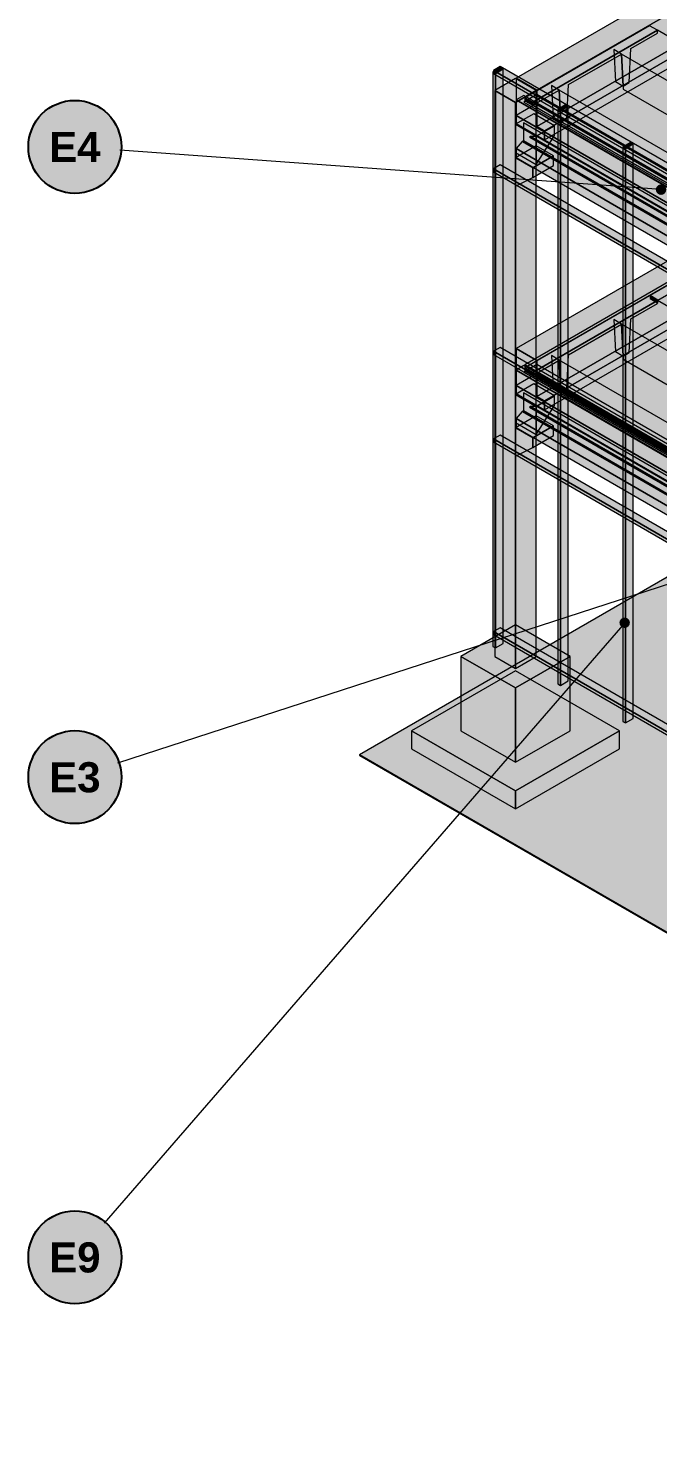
# Model space of a CAD drawing. Header units: millimetres. Extents: x 10 to 200, y 4 to 286.
# Drawn here: x 12.9 to 54.9, y 134.5 to 228.9 of the extents above; entities that cross this region are included whole.
import ezdxf
from ezdxf.enums import TextEntityAlignment as Align

# ---------------------------------------------------------------- set-up
doc = ezdxf.new("R2010")
doc.units = ezdxf.units.MM
for name, color, linetype in [('ISO', 7, 'Continuous'), ('ISO-RELLENO', 9, 'Continuous'), ('REFERENCIAS', 7, 'Continuous'), ('REFERENCIAS-RELLENO', 9, 'Continuous')]:
    doc.layers.add(name, color=color, linetype=linetype)
doc.styles.add('ARIAL-NEGRITA', font='arialbd.ttf')

msp = doc.modelspace()

# ---------------------------------------------------------------- hatches: boundary and pattern name
at = {"layer": 'ISO-RELLENO', "true_color": 0xa6b89e}
h = msp.add_hatch(color=253, dxfattribs=at)
h.dxf.hatch_style = 1
h.paths.add_polyline_path([(97.305, 253.93), (95.919, 254.73), (45.413, 225.57), (46.799, 224.77)])
at = {"layer": 'ISO-RELLENO', "true_color": 0x727f6d}
h = msp.add_hatch(color=8, dxfattribs=at)
h.dxf.hatch_style = 1
h.paths.add_polyline_path([(97.305, 251.53), (97.305, 253.93), (46.799, 224.77), (46.799, 222.37)])
at = {"layer": 'ISO-RELLENO', "true_color": 0xa6b89e}
h = msp.add_hatch(color=253, dxfattribs=at)
h.dxf.hatch_style = 1
h.paths.add_polyline_path([(97.825, 251.23), (97.305, 251.53), (46.799, 222.37), (47.318, 222.07)])
at = {"layer": 'ISO-RELLENO', "true_color": 0x727f6d}
h = msp.add_hatch(color=8, dxfattribs=at)
h.dxf.hatch_style = 1
h.paths.add_polyline_path([(97.825, 250.63), (97.825, 251.23), (47.318, 222.07), (47.318, 221.47)])
at = {"layer": 'ISO-RELLENO', "true_color": 0xa6b89e}
h = msp.add_hatch(color=253, dxfattribs=at)
h.dxf.hatch_style = 1
h.paths.add_polyline_path([(97.305, 235.93), (95.919, 236.73), (45.413, 207.57), (46.799, 206.77)])
at = {"layer": 'ISO-RELLENO', "true_color": 0x727f6d}
h = msp.add_hatch(color=8, dxfattribs=at)
h.dxf.hatch_style = 1
h.paths.add_polyline_path([(97.305, 233.53), (97.305, 235.93), (46.799, 206.77), (46.799, 204.37)])
at = {"layer": 'ISO-RELLENO', "true_color": 0xa6b89e}
h = msp.add_hatch(color=253, dxfattribs=at)
h.dxf.hatch_style = 1
h.paths.add_polyline_path([(97.825, 233.23), (97.305, 233.53), (46.799, 204.37), (47.318, 204.07)])
at = {"layer": 'ISO-RELLENO', "true_color": 0x727f6d}
h = msp.add_hatch(color=8, dxfattribs=at)
h.dxf.hatch_style = 1
h.paths.add_polyline_path([(97.825, 232.63), (97.825, 233.23), (47.318, 204.07), (47.318, 203.47)])
at = {"layer": 'ISO-RELLENO', "true_color": 0xccc5b6}
h = msp.add_hatch(color=9, dxfattribs=at)
h.dxf.hatch_style = 1
h.paths.add_polyline_path([(54.316, 229.07), (46.002, 224.27), (46.521, 223.97), (54.835, 228.77)])
at = {"layer": 'ISO-RELLENO', "true_color": 0x8c887d}
h = msp.add_hatch(color=252, dxfattribs=at)
h.dxf.hatch_style = 1
h.paths.add_polyline_path([(46.521, 223.77), (48.288, 224.79), (48.401, 222.655), (48.799, 222.885), (48.912, 225.15), (52.445, 227.19), (52.558, 225.055), (52.956, 225.285), (53.069, 227.55), (54.835, 228.57), (54.835, 228.77), (46.521, 223.97)])
at = {"layer": 'ISO-RELLENO', "true_color": 0xccc5b6}
h = msp.add_hatch(color=9, dxfattribs=at)
h.dxf.hatch_style = 1
h.paths.add_polyline_path([(54.835, 228.77), (46.521, 223.97), (78.668, 205.41), (86.982, 210.21)])
at = {"layer": 'ISO-RELLENO', "true_color": 0xbbb5a7}
h = msp.add_hatch(color=253, dxfattribs=at)
h.dxf.hatch_style = 1
h.paths.add_polyline_path([(51.925, 227.49), (52.038, 225.355), (52.558, 225.055), (52.445, 227.19)])
h = msp.add_hatch(color=253, dxfattribs=at)
h.dxf.hatch_style = 1
h.paths.add_polyline_path([(52.445, 227.19), (52.549, 224.85), (84.696, 206.29), (84.592, 208.63)])
at = {"layer": 'ISO-RELLENO', "true_color": 0x7e8993}
h = msp.add_hatch(color=252, dxfattribs=at)
h.dxf.hatch_style = 1
h.paths.add_polyline_path([(43.864, 225.996), (44.038, 225.896), (44.557, 226.196), (44.384, 226.296)])
at = {"layer": 'ISO-RELLENO', "true_color": 0x768089}
h = msp.add_hatch(color=8, dxfattribs=at)
h.dxf.hatch_style = 1
h.paths.add_polyline_path([(43.864, 187.716), (44.038, 187.616), (44.038, 225.896), (43.864, 225.996)])
at = {"layer": 'ISO-RELLENO', "true_color": 0x7e8993}
h = msp.add_hatch(color=252, dxfattribs=at)
h.dxf.hatch_style = 1
h.paths.add_polyline_path([(43.899, 226.096), (78.713, 205.996), (79.164, 206.256), (44.349, 226.356)])
at = {"layer": 'ISO-RELLENO', "true_color": 0x768089}
h = msp.add_hatch(color=8, dxfattribs=at)
h.dxf.hatch_style = 1
h.paths.add_polyline_path([(43.899, 225.896), (78.713, 205.796), (78.713, 205.996), (43.899, 226.096)])
at = {"layer": 'ISO-RELLENO', "true_color": 0x575e65}
h = msp.add_hatch(color=251, dxfattribs=at)
h.dxf.hatch_style = 1
h.paths.add_polyline_path([(44.038, 187.616), (44.557, 187.916), (44.557, 226.196), (44.038, 225.896)])
at = {"layer": 'ISO-RELLENO', "true_color": 0xb0b5bb}
h = msp.add_hatch(color=253, dxfattribs=at)
h.dxf.hatch_style = 1
h.paths.add_polyline_path([(43.993, 224.75), (45.378, 223.95), (46.764, 224.75), (45.378, 225.55)])
at = {"layer": 'ISO-RELLENO', "true_color": 0x9bac93}
h = msp.add_hatch(color=253, dxfattribs=at)
h.dxf.hatch_style = 1
h.paths.add_polyline_path([(45.413, 222.57), (47.318, 221.47), (47.318, 222.07), (46.799, 222.37), (46.799, 224.77), (45.413, 225.57)])
at = {"layer": 'ISO-RELLENO', "true_color": 0xbbb5a7}
h = msp.add_hatch(color=253, dxfattribs=at)
h.dxf.hatch_style = 1
h.paths.add_polyline_path([(47.768, 225.09), (47.881, 222.955), (48.401, 222.655), (48.288, 224.79)])
at = {"layer": 'ISO-RELLENO', "true_color": 0xa4a9ae}
h = msp.add_hatch(color=253, dxfattribs=at)
h.dxf.hatch_style = 1
h.paths.add_polyline_path([(43.993, 187.05), (45.378, 186.25), (45.378, 223.95), (43.993, 224.75)])
at = {"layer": 'ISO-RELLENO', "true_color": 0x797d80}
h = msp.add_hatch(color=8, dxfattribs=at)
h.dxf.hatch_style = 1
h.paths.add_polyline_path([(45.378, 186.25), (46.764, 187.05), (46.764, 224.75), (45.378, 223.95)])
at = {"layer": 'ISO-RELLENO', "true_color": 0xbda6a6}
h = msp.add_hatch(color=253, dxfattribs=at)
h.dxf.hatch_style = 1
h.paths.add_polyline_path([(45.932, 224.43), (45.413, 224.13), (78.599, 204.97), (79.119, 205.27)])
at = {"layer": 'ISO-RELLENO', "true_color": 0xb19b9b}
h = msp.add_hatch(color=253, dxfattribs=at)
h.dxf.hatch_style = 1
h.paths.add_polyline_path([(45.413, 224.13), (45.413, 223.09), (78.599, 203.93), (78.599, 204.97)])
at = {"layer": 'ISO-RELLENO', "true_color": 0x98a9ba}
h = msp.add_hatch(color=253, dxfattribs=at)
h.dxf.hatch_style = 1
h.paths.add_polyline_path([(46.799, 223.89), (45.413, 223.09), (78.599, 203.93), (79.985, 204.73)])
at = {"layer": 'ISO-RELLENO', "true_color": 0xbda6a6}
h = msp.add_hatch(color=253, dxfattribs=at)
h.dxf.hatch_style = 1
h.paths.add_polyline_path([(46.799, 224.49), (45.932, 223.99), (79.119, 204.83), (79.985, 205.33)])
at = {"layer": 'ISO-RELLENO', "true_color": 0xbeb8aa}
h = msp.add_hatch(color=253, dxfattribs=at)
h.dxf.hatch_style = 1
h.paths.add_polyline_path([(46.002, 224.27), (46.002, 224.07), (46.521, 223.77), (46.521, 223.97)])
h = msp.add_hatch(color=253, dxfattribs=at)
h.dxf.hatch_style = 1
h.paths.add_polyline_path([(46.521, 223.97), (46.521, 223.77), (78.668, 205.21), (78.668, 205.41)])
at = {"layer": 'ISO-RELLENO', "true_color": 0xbbb5a7}
h = msp.add_hatch(color=253, dxfattribs=at)
h.dxf.hatch_style = 1
h.paths.add_polyline_path([(48.288, 224.79), (48.392, 222.45), (80.539, 203.89), (80.435, 206.23)])
at = {"layer": 'ISO-RELLENO', "true_color": 0xb0b5bb}
h = msp.add_hatch(color=253, dxfattribs=at)
h.dxf.hatch_style = 1
h.paths.add_polyline_path([(46.591, 223.21), (45.378, 222.51), (46.764, 221.71), (47.976, 222.41)])
at = {"layer": 'ISO-RELLENO', "true_color": 0x8e9eae}
h = msp.add_hatch(color=253, dxfattribs=at)
h.dxf.hatch_style = 1
h.paths.add_polyline_path([(45.413, 223.09), (45.413, 222.57), (78.599, 203.41), (78.599, 203.93)])
at = {"layer": 'ISO-RELLENO', "true_color": 0x7e8993}
h = msp.add_hatch(color=252, dxfattribs=at)
h.dxf.hatch_style = 1
h.paths.add_polyline_path([(48.195, 223.496), (48.368, 223.396), (48.887, 223.696), (48.714, 223.796)])
at = {"layer": 'ISO-RELLENO', "true_color": 0x768089}
h = msp.add_hatch(color=8, dxfattribs=at)
h.dxf.hatch_style = 1
h.paths.add_polyline_path([(48.195, 185.216), (48.368, 185.116), (48.368, 223.396), (48.195, 223.496)])
at = {"layer": 'ISO-RELLENO', "true_color": 0x575e65}
h = msp.add_hatch(color=251, dxfattribs=at)
h.dxf.hatch_style = 1
h.paths.add_polyline_path([(48.368, 185.116), (48.887, 185.416), (48.887, 223.696), (48.368, 223.396)])
at = {"layer": 'ISO-RELLENO', "true_color": 0xa4a9ae}
h = msp.add_hatch(color=253, dxfattribs=at)
h.dxf.hatch_style = 1
h.paths.add_polyline_path([(45.378, 222.51), (45.378, 220.63), (46.764, 219.83), (46.764, 221.71)])
at = {"layer": 'ISO-RELLENO', "true_color": 0x8e9eae}
h = msp.add_hatch(color=253, dxfattribs=at)
h.dxf.hatch_style = 1
h.paths.add_polyline_path([(45.898, 222.61), (45.898, 221.41), (79.084, 202.25), (79.084, 203.45)])
at = {"layer": 'ISO-RELLENO', "true_color": 0x797d80}
h = msp.add_hatch(color=8, dxfattribs=at)
h.dxf.hatch_style = 1
h.paths.add_polyline_path([(46.764, 219.83), (47.976, 221.77), (47.976, 222.41), (46.764, 221.71)])
at = {"layer": 'ISO-RELLENO', "true_color": 0xb0b5bb}
h = msp.add_hatch(color=253, dxfattribs=at)
h.dxf.hatch_style = 1
h.paths.add_polyline_path([(47.907, 220.41), (46.764, 221.07), (45.378, 220.27), (46.521, 219.61)])
at = {"layer": 'ISO-RELLENO', "true_color": 0xa3b6c8}
h = msp.add_hatch(color=253, dxfattribs=at)
h.dxf.hatch_style = 1
h.paths.add_polyline_path([(45.829, 221.37), (45.413, 220.89), (78.599, 201.73), (79.015, 202.21)])
at = {"layer": 'ISO-RELLENO', "true_color": 0x98a9ba}
h = msp.add_hatch(color=253, dxfattribs=at)
h.dxf.hatch_style = 1
h.paths.add_polyline_path([(45.898, 221.41), (45.829, 221.37), (79.015, 202.21), (79.084, 202.25)])
h = msp.add_hatch(color=253, dxfattribs=at)
h.dxf.hatch_style = 1
h.paths.add_polyline_path([(46.383, 221.69), (46.314, 221.65), (79.5, 202.49), (79.569, 202.53)])
at = {"layer": 'ISO-RELLENO', "true_color": 0x82919f}
h = msp.add_hatch(color=252, dxfattribs=at)
h.dxf.hatch_style = 1
h.paths.add_polyline_path([(46.799, 221.69), (46.383, 221.69), (79.569, 202.53), (79.985, 202.53)])
at = {"layer": 'ISO-RELLENO', "true_color": 0x7e8993}
h = msp.add_hatch(color=252, dxfattribs=at)
h.dxf.hatch_style = 1
h.paths.add_polyline_path([(52.525, 220.996), (52.698, 220.896), (53.217, 221.196), (53.044, 221.296)])
at = {"layer": 'ISO-RELLENO', "true_color": 0x575e65}
h = msp.add_hatch(color=251, dxfattribs=at)
h.dxf.hatch_style = 1
h.paths.add_polyline_path([(52.698, 182.616), (53.217, 182.916), (53.217, 221.196), (52.698, 220.896)])
at = {"layer": 'ISO-RELLENO', "true_color": 0xa4a9ae}
h = msp.add_hatch(color=253, dxfattribs=at)
h.dxf.hatch_style = 1
h.paths.add_polyline_path([(45.378, 218.39), (46.521, 218.97), (46.521, 219.61), (45.378, 220.27)])
at = {"layer": 'ISO-RELLENO', "true_color": 0x8e9eae}
h = msp.add_hatch(color=253, dxfattribs=at)
h.dxf.hatch_style = 1
h.paths.add_polyline_path([(45.413, 220.89), (45.413, 220.29), (78.599, 201.13), (78.599, 201.73)])
at = {"layer": 'ISO-RELLENO', "true_color": 0xd4cec0}
h = msp.add_hatch(color=254, dxfattribs=at)
h.dxf.hatch_style = 1
h.paths.add_polyline_path([(46.002, 206.47), (79.188, 187.31), (104.233, 201.77), (71.047, 220.93)])
at = {"layer": 'ISO-RELLENO', "true_color": 0x797d80}
h = msp.add_hatch(color=8, dxfattribs=at)
h.dxf.hatch_style = 1
h.paths.add_polyline_path([(47.907, 219.77), (47.907, 220.41), (46.521, 219.61), (46.521, 218.97)])
at = {"layer": 'ISO-RELLENO', "true_color": 0x768089}
h = msp.add_hatch(color=8, dxfattribs=at)
h.dxf.hatch_style = 1
h.paths.add_polyline_path([(52.525, 182.716), (52.698, 182.616), (52.698, 220.896), (52.525, 220.996)])
at = {"layer": 'ISO-RELLENO', "true_color": 0x7e8993}
h = msp.add_hatch(color=252, dxfattribs=at)
h.dxf.hatch_style = 1
h.paths.add_polyline_path([(43.899, 219.536), (78.713, 199.436), (79.164, 199.696), (44.349, 219.796)])
at = {"layer": 'ISO-RELLENO', "true_color": 0x768089}
h = msp.add_hatch(color=8, dxfattribs=at)
h.dxf.hatch_style = 1
h.paths.add_polyline_path([(43.899, 219.336), (78.713, 199.236), (78.713, 199.436), (43.899, 219.536)])
at = {"layer": 'ISO-RELLENO', "true_color": 0xd6d1c7}
h = msp.add_hatch(color=254, dxfattribs=at)
h.dxf.hatch_style = 1
h.paths.add_polyline_path([(34.986, 180.49), (114.66, 134.49), (177.014, 170.49), (97.34, 216.49)])
at = {"layer": 'ISO-RELLENO', "true_color": 0xccc5b6}
h = msp.add_hatch(color=9, dxfattribs=at)
h.dxf.hatch_style = 1
h.paths.add_polyline_path([(62.664, 215.89), (54.35, 211.09), (54.87, 210.79), (63.184, 215.59)])
h = msp.add_hatch(color=9, dxfattribs=at)
h.dxf.hatch_style = 1
h.paths.add_polyline_path([(54.316, 211.07), (46.002, 206.27), (46.521, 205.97), (54.835, 210.77)])
at = {"layer": 'ISO-RELLENO', "true_color": 0x8c887d}
h = msp.add_hatch(color=252, dxfattribs=at)
h.dxf.hatch_style = 1
h.paths.add_polyline_path([(46.521, 205.77), (48.288, 206.79), (48.401, 204.655), (48.799, 204.885), (48.912, 207.15), (52.445, 209.19), (52.558, 207.055), (52.956, 207.285), (53.069, 209.55), (54.835, 210.57), (54.835, 210.77), (46.521, 205.97)])
at = {"layer": 'ISO-RELLENO', "true_color": 0xccc5b6}
h = msp.add_hatch(color=9, dxfattribs=at)
h.dxf.hatch_style = 1
h.paths.add_polyline_path([(54.835, 210.77), (46.521, 205.97), (78.668, 187.41), (86.982, 192.21)])
at = {"layer": 'ISO-RELLENO', "true_color": 0xbeb8aa}
h = msp.add_hatch(color=253, dxfattribs=at)
h.dxf.hatch_style = 1
h.paths.add_polyline_path([(54.35, 211.09), (54.35, 210.89), (54.87, 210.59), (54.87, 210.79)])
at = {"layer": 'ISO-RELLENO', "true_color": 0xbbb5a7}
h = msp.add_hatch(color=253, dxfattribs=at)
h.dxf.hatch_style = 1
h.paths.add_polyline_path([(51.925, 209.49), (52.038, 207.355), (52.558, 207.055), (52.445, 209.19)])
h = msp.add_hatch(color=253, dxfattribs=at)
h.dxf.hatch_style = 1
h.paths.add_polyline_path([(52.445, 209.19), (52.549, 206.85), (84.696, 188.29), (84.592, 190.63)])
at = {"layer": 'ISO-RELLENO', "true_color": 0x7e8993}
h = msp.add_hatch(color=252, dxfattribs=at)
h.dxf.hatch_style = 1
h.paths.add_polyline_path([(43.899, 207.376), (78.713, 187.276), (79.164, 187.536), (44.349, 207.636)])
at = {"layer": 'ISO-RELLENO', "true_color": 0x768089}
h = msp.add_hatch(color=8, dxfattribs=at)
h.dxf.hatch_style = 1
h.paths.add_polyline_path([(43.899, 207.176), (78.713, 187.076), (78.713, 187.276), (43.899, 207.376)])
at = {"layer": 'ISO-RELLENO', "true_color": 0x9bac93}
h = msp.add_hatch(color=253, dxfattribs=at)
h.dxf.hatch_style = 1
h.paths.add_polyline_path([(45.413, 204.57), (47.318, 203.47), (47.318, 204.07), (46.799, 204.37), (46.799, 206.77), (45.413, 207.57)])
at = {"layer": 'ISO-RELLENO', "true_color": 0xbbb5a7}
h = msp.add_hatch(color=253, dxfattribs=at)
h.dxf.hatch_style = 1
h.paths.add_polyline_path([(47.768, 207.09), (47.881, 204.955), (48.401, 204.655), (48.288, 206.79)])
at = {"layer": 'ISO-RELLENO', "true_color": 0xbda6a6}
h = msp.add_hatch(color=253, dxfattribs=at)
h.dxf.hatch_style = 1
h.paths.add_polyline_path([(45.932, 206.43), (45.413, 206.13), (78.599, 186.97), (79.119, 187.27)])
at = {"layer": 'ISO-RELLENO', "true_color": 0xb19b9b}
h = msp.add_hatch(color=253, dxfattribs=at)
h.dxf.hatch_style = 1
h.paths.add_polyline_path([(45.413, 206.13), (45.413, 205.09), (78.599, 185.93), (78.599, 186.97)])
at = {"layer": 'ISO-RELLENO', "true_color": 0xbda6a6}
h = msp.add_hatch(color=253, dxfattribs=at)
h.dxf.hatch_style = 1
h.paths.add_polyline_path([(46.799, 206.49), (45.932, 205.99), (79.119, 186.83), (79.985, 187.33)])
at = {"layer": 'ISO-RELLENO', "true_color": 0xc6c1b3}
h = msp.add_hatch(color=9, dxfattribs=at)
h.dxf.hatch_style = 1
h.paths.add_polyline_path([(46.002, 206.27), (79.188, 187.11), (79.188, 187.31), (46.002, 206.47)])
at = {"layer": 'ISO-RELLENO', "true_color": 0xbeb8aa}
h = msp.add_hatch(color=253, dxfattribs=at)
h.dxf.hatch_style = 1
h.paths.add_polyline_path([(46.002, 206.27), (46.002, 206.07), (46.521, 205.77), (46.521, 205.97)])
h = msp.add_hatch(color=253, dxfattribs=at)
h.dxf.hatch_style = 1
h.paths.add_polyline_path([(46.521, 205.97), (46.521, 205.77), (78.668, 187.21), (78.668, 187.41)])
at = {"layer": 'ISO-RELLENO', "true_color": 0xbbb5a7}
h = msp.add_hatch(color=253, dxfattribs=at)
h.dxf.hatch_style = 1
h.paths.add_polyline_path([(48.288, 206.79), (48.392, 204.45), (80.539, 185.89), (80.435, 188.23)])
at = {"layer": 'ISO-RELLENO', "true_color": 0xb0b5bb}
h = msp.add_hatch(color=253, dxfattribs=at)
h.dxf.hatch_style = 1
h.paths.add_polyline_path([(46.591, 205.21), (45.378, 204.51), (46.764, 203.71), (47.976, 204.41)])
at = {"layer": 'ISO-RELLENO', "true_color": 0x98a9ba}
h = msp.add_hatch(color=253, dxfattribs=at)
h.dxf.hatch_style = 1
h.paths.add_polyline_path([(46.799, 205.89), (45.413, 205.09), (78.599, 185.93), (79.985, 186.73)])
at = {"layer": 'ISO-RELLENO', "true_color": 0x8e9eae}
h = msp.add_hatch(color=253, dxfattribs=at)
h.dxf.hatch_style = 1
h.paths.add_polyline_path([(45.413, 205.09), (45.413, 204.57), (78.599, 185.41), (78.599, 185.93)])
at = {"layer": 'ISO-RELLENO', "true_color": 0xa4a9ae}
h = msp.add_hatch(color=253, dxfattribs=at)
h.dxf.hatch_style = 1
h.paths.add_polyline_path([(45.378, 204.51), (45.378, 202.63), (46.764, 201.83), (46.764, 203.71)])
at = {"layer": 'ISO-RELLENO', "true_color": 0x8e9eae}
h = msp.add_hatch(color=253, dxfattribs=at)
h.dxf.hatch_style = 1
h.paths.add_polyline_path([(45.898, 204.61), (45.898, 203.41), (79.084, 184.25), (79.084, 185.45)])
at = {"layer": 'ISO-RELLENO', "true_color": 0x797d80}
h = msp.add_hatch(color=8, dxfattribs=at)
h.dxf.hatch_style = 1
h.paths.add_polyline_path([(46.764, 201.83), (47.976, 203.77), (47.976, 204.41), (46.764, 203.71)])
at = {"layer": 'ISO-RELLENO', "true_color": 0xb0b5bb}
h = msp.add_hatch(color=253, dxfattribs=at)
h.dxf.hatch_style = 1
h.paths.add_polyline_path([(47.907, 202.41), (46.764, 203.07), (45.378, 202.27), (46.521, 201.61)])
at = {"layer": 'ISO-RELLENO', "true_color": 0xa3b6c8}
h = msp.add_hatch(color=253, dxfattribs=at)
h.dxf.hatch_style = 1
h.paths.add_polyline_path([(45.829, 203.37), (45.413, 202.89), (78.599, 183.73), (79.015, 184.21)])
at = {"layer": 'ISO-RELLENO', "true_color": 0x98a9ba}
h = msp.add_hatch(color=253, dxfattribs=at)
h.dxf.hatch_style = 1
h.paths.add_polyline_path([(45.898, 203.41), (45.829, 203.37), (79.015, 184.21), (79.084, 184.25)])
h = msp.add_hatch(color=253, dxfattribs=at)
h.dxf.hatch_style = 1
h.paths.add_polyline_path([(46.383, 203.69), (46.314, 203.65), (79.5, 184.49), (79.569, 184.53)])
at = {"layer": 'ISO-RELLENO', "true_color": 0x82919f}
h = msp.add_hatch(color=252, dxfattribs=at)
h.dxf.hatch_style = 1
h.paths.add_polyline_path([(46.799, 203.69), (46.383, 203.69), (79.569, 184.53), (79.985, 184.53)])
at = {"layer": 'ISO-RELLENO', "true_color": 0xa4a9ae}
h = msp.add_hatch(color=253, dxfattribs=at)
h.dxf.hatch_style = 1
h.paths.add_polyline_path([(45.378, 200.39), (46.521, 200.97), (46.521, 201.61), (45.378, 202.27)])
at = {"layer": 'ISO-RELLENO', "true_color": 0x8e9eae}
h = msp.add_hatch(color=253, dxfattribs=at)
h.dxf.hatch_style = 1
h.paths.add_polyline_path([(45.413, 202.89), (45.413, 202.29), (78.599, 183.13), (78.599, 183.73)])
at = {"layer": 'ISO-RELLENO', "true_color": 0x797d80}
h = msp.add_hatch(color=8, dxfattribs=at)
h.dxf.hatch_style = 1
h.paths.add_polyline_path([(47.907, 201.77), (47.907, 202.41), (46.521, 201.61), (46.521, 200.97)])
at = {"layer": 'ISO-RELLENO', "true_color": 0x7e8993}
h = msp.add_hatch(color=252, dxfattribs=at)
h.dxf.hatch_style = 1
h.paths.add_polyline_path([(43.899, 201.536), (78.713, 181.436), (79.164, 181.696), (44.349, 201.796)])
at = {"layer": 'ISO-RELLENO', "true_color": 0x768089}
h = msp.add_hatch(color=8, dxfattribs=at)
h.dxf.hatch_style = 1
h.paths.add_polyline_path([(43.899, 201.336), (78.713, 181.236), (78.713, 181.436), (43.899, 201.536)])
at = {"layer": 'ISO-RELLENO', "true_color": 0xc2baaa}
h = msp.add_hatch(color=9, dxfattribs=at)
h.dxf.hatch_style = 1
h.paths.add_polyline_path([(41.741, 187.05), (45.378, 184.95), (49.016, 187.05), (45.378, 189.15)])
at = {"layer": 'ISO-RELLENO', "true_color": 0x7e8993}
h = msp.add_hatch(color=252, dxfattribs=at)
h.dxf.hatch_style = 1
h.paths.add_polyline_path([(43.899, 188.696), (78.713, 168.596), (79.164, 168.856), (44.349, 188.956)])
at = {"layer": 'ISO-RELLENO', "true_color": 0x768089}
h = msp.add_hatch(color=8, dxfattribs=at)
h.dxf.hatch_style = 1
h.paths.add_polyline_path([(43.899, 188.496), (78.713, 168.396), (78.713, 168.596), (43.899, 188.696)])
at = {"layer": 'ISO-RELLENO', "true_color": 0xb5ae9e}
h = msp.add_hatch(color=253, dxfattribs=at)
h.dxf.hatch_style = 1
h.paths.add_polyline_path([(41.741, 182.09), (45.378, 179.99), (45.378, 184.95), (41.741, 187.05)])
at = {"layer": 'ISO-RELLENO', "true_color": 0x858075}
h = msp.add_hatch(color=8, dxfattribs=at)
h.dxf.hatch_style = 1
h.paths.add_polyline_path([(45.378, 179.99), (49.016, 182.09), (49.016, 187.05), (45.378, 184.95)])
at = {"layer": 'ISO-RELLENO', "true_color": 0xc2baaa}
h = msp.add_hatch(color=9, dxfattribs=at)
h.dxf.hatch_style = 1
h.paths.add_polyline_path([(38.45, 182.09), (45.378, 178.09), (52.306, 182.09), (45.378, 186.09)])
at = {"layer": 'ISO-RELLENO', "true_color": 0xb5ae9e}
h = msp.add_hatch(color=253, dxfattribs=at)
h.dxf.hatch_style = 1
h.paths.add_polyline_path([(38.45, 180.89), (45.378, 176.89), (45.378, 178.09), (38.45, 182.09)])
at = {"layer": 'ISO-RELLENO', "true_color": 0x858075}
h = msp.add_hatch(color=8, dxfattribs=at)
h.dxf.hatch_style = 1
h.paths.add_polyline_path([(45.378, 176.89), (52.306, 180.89), (52.306, 182.09), (45.378, 178.09)])
at = {"layer": 'ISO-RELLENO', "true_color": 0xc8c3ba}
h = msp.add_hatch(color=9, dxfattribs=at)
h.dxf.hatch_style = 1
h.paths.add_polyline_path([(34.986, 180.45), (114.66, 134.45), (114.66, 134.49), (34.986, 180.49)])
at = {"layer": 'REFERENCIAS-RELLENO', "true_color": 0xffffff}
h = msp.add_hatch(color=7, dxfattribs=at)
h.dxf.hatch_style = 1
edge = h.paths.add_edge_path()
edge.add_arc((16, 221), 3.1, 0, 360)
at = {"layer": 'REFERENCIAS-RELLENO', "true_color": 0x000000}
h = msp.add_hatch(color=18, dxfattribs=at)
h.dxf.hatch_style = 1
edge = h.paths.add_edge_path()
edge.add_arc((55.078, 218.15), 0.35, 0, 360)
h = msp.add_hatch(color=18, dxfattribs=at)
h.dxf.hatch_style = 1
edge = h.paths.add_edge_path()
edge.add_arc((52.653, 189.29), 0.35, 0, 360)
at = {"layer": 'REFERENCIAS-RELLENO', "true_color": 0xffffff}
h = msp.add_hatch(color=7, dxfattribs=at)
h.dxf.hatch_style = 1
edge = h.paths.add_edge_path()
edge.add_arc((16, 179), 3.1, 0, 360)
h = msp.add_hatch(color=7, dxfattribs=at)
h.dxf.hatch_style = 1
edge = h.paths.add_edge_path()
edge.add_arc((16, 147), 3.1, 0, 360)

# ---------------------------------------------------------------- linework, layer by layer
at = {"layer": 'ISO', "lineweight": 18}
for points in [[(97.305, 253.93), (95.919, 254.73), (45.413, 225.57), (46.799, 224.77)], [(97.305, 251.53), (97.305, 253.93), (46.799, 224.77), (46.799, 222.37)], [(97.825, 251.23), (97.305, 251.53), (46.799, 222.37), (47.318, 222.07)], [(97.825, 250.63), (97.825, 251.23), (47.318, 222.07), (47.318, 221.47)], [(97.305, 235.93), (95.919, 236.73), (45.413, 207.57), (46.799, 206.77)], [(97.305, 233.53), (97.305, 235.93), (46.799, 206.77), (46.799, 204.37)], [(97.825, 233.23), (97.305, 233.53), (46.799, 204.37), (47.318, 204.07)], [(97.825, 232.63), (97.825, 233.23), (47.318, 204.07), (47.318, 203.47)], [(54.316, 229.07), (46.002, 224.27), (46.521, 223.97), (54.835, 228.77)], [(46.521, 223.77), (48.288, 224.79), (48.401, 222.655), (48.799, 222.885), (48.912, 225.15), (52.445, 227.19), (52.558, 225.055), (52.956, 225.285), (53.069, 227.55), (54.835, 228.57), (54.835, 228.77), (46.521, 223.97)], [(54.835, 228.77), (46.521, 223.97), (78.668, 205.41), (86.982, 210.21)], [(51.925, 227.49), (52.038, 225.355), (52.558, 225.055), (52.445, 227.19)], [(52.445, 227.19), (52.549, 224.85), (84.696, 206.29), (84.592, 208.63)], [(43.993, 224.75), (45.378, 223.95), (46.764, 224.75), (45.378, 225.55)], [(45.413, 222.57), (47.318, 221.47), (47.318, 222.07), (46.799, 222.37), (46.799, 224.77), (45.413, 225.57)], [(47.768, 225.09), (47.881, 222.955), (48.401, 222.655), (48.288, 224.79)], [(43.993, 187.05), (45.378, 186.25), (45.378, 223.95), (43.993, 224.75)], [(45.378, 186.25), (46.764, 187.05), (46.764, 224.75), (45.378, 223.95)], [(45.932, 224.43), (45.413, 224.13), (78.599, 204.97), (79.119, 205.27)], [(45.413, 224.13), (45.413, 223.09), (78.599, 203.93), (78.599, 204.97)], [(46.799, 223.89), (45.413, 223.09), (78.599, 203.93), (79.985, 204.73)], [(46.799, 224.49), (45.932, 223.99), (79.119, 204.83), (79.985, 205.33)], [(46.002, 224.27), (46.002, 224.07), (46.521, 223.77), (46.521, 223.97)], [(46.521, 223.97), (46.521, 223.77), (78.668, 205.21), (78.668, 205.41)], [(48.288, 224.79), (48.392, 222.45), (80.539, 203.89), (80.435, 206.23)], [(46.591, 223.21), (45.378, 222.51), (46.764, 221.71), (47.976, 222.41)], [(45.413, 223.09), (45.413, 222.57), (78.599, 203.41), (78.599, 203.93)], [(45.378, 222.51), (45.378, 220.63), (46.764, 219.83), (46.764, 221.71)], [(45.898, 222.61), (45.898, 221.41), (79.084, 202.25), (79.084, 203.45)], [(46.764, 219.83), (47.976, 221.77), (47.976, 222.41), (46.764, 221.71)], [(47.907, 220.41), (46.764, 221.07), (45.378, 220.27), (46.521, 219.61)], [(45.829, 221.37), (45.413, 220.89), (78.599, 201.73), (79.015, 202.21)], [(45.898, 221.41), (45.829, 221.37), (79.015, 202.21), (79.084, 202.25)], [(46.383, 221.69), (46.314, 221.65), (79.5, 202.49), (79.569, 202.53)], [(46.799, 221.69), (46.383, 221.69), (79.569, 202.53), (79.985, 202.53)], [(45.378, 218.39), (46.521, 218.97), (46.521, 219.61), (45.378, 220.27)], [(45.413, 220.89), (45.413, 220.29), (78.599, 201.13), (78.599, 201.73)], [(47.907, 219.77), (47.907, 220.41), (46.521, 219.61), (46.521, 218.97)], [(62.664, 215.89), (54.35, 211.09), (54.87, 210.79), (63.184, 215.59)], [(54.316, 211.07), (46.002, 206.27), (46.521, 205.97), (54.835, 210.77)], [(46.521, 205.77), (48.288, 206.79), (48.401, 204.655), (48.799, 204.885), (48.912, 207.15), (52.445, 209.19), (52.558, 207.055), (52.956, 207.285), (53.069, 209.55), (54.835, 210.57), (54.835, 210.77), (46.521, 205.97)], [(54.835, 210.77), (46.521, 205.97), (78.668, 187.41), (86.982, 192.21)], [(54.35, 211.09), (54.35, 210.89), (54.87, 210.59), (54.87, 210.79)], [(51.925, 209.49), (52.038, 207.355), (52.558, 207.055), (52.445, 209.19)], [(52.445, 209.19), (52.549, 206.85), (84.696, 188.29), (84.592, 190.63)], [(45.413, 204.57), (47.318, 203.47), (47.318, 204.07), (46.799, 204.37), (46.799, 206.77), (45.413, 207.57)], [(47.768, 207.09), (47.881, 204.955), (48.401, 204.655), (48.288, 206.79)], [(45.932, 206.43), (45.413, 206.13), (78.599, 186.97), (79.119, 187.27)], [(45.413, 206.13), (45.413, 205.09), (78.599, 185.93), (78.599, 186.97)], [(46.799, 206.49), (45.932, 205.99), (79.119, 186.83), (79.985, 187.33)], [(46.002, 206.27), (46.002, 206.07), (46.521, 205.77), (46.521, 205.97)], [(46.521, 205.97), (46.521, 205.77), (78.668, 187.21), (78.668, 187.41)], [(48.288, 206.79), (48.392, 204.45), (80.539, 185.89), (80.435, 188.23)], [(46.591, 205.21), (45.378, 204.51), (46.764, 203.71), (47.976, 204.41)], [(46.799, 205.89), (45.413, 205.09), (78.599, 185.93), (79.985, 186.73)], [(45.413, 205.09), (45.413, 204.57), (78.599, 185.41), (78.599, 185.93)], [(45.378, 204.51), (45.378, 202.63), (46.764, 201.83), (46.764, 203.71)], [(45.898, 204.61), (45.898, 203.41), (79.084, 184.25), (79.084, 185.45)], [(46.764, 201.83), (47.976, 203.77), (47.976, 204.41), (46.764, 203.71)], [(47.907, 202.41), (46.764, 203.07), (45.378, 202.27), (46.521, 201.61)], [(45.829, 203.37), (45.413, 202.89), (78.599, 183.73), (79.015, 184.21)], [(45.898, 203.41), (45.829, 203.37), (79.015, 184.21), (79.084, 184.25)], [(46.383, 203.69), (46.314, 203.65), (79.5, 184.49), (79.569, 184.53)], [(46.799, 203.69), (46.383, 203.69), (79.569, 184.53), (79.985, 184.53)], [(45.378, 200.39), (46.521, 200.97), (46.521, 201.61), (45.378, 202.27)], [(45.413, 202.89), (45.413, 202.29), (78.599, 183.13), (78.599, 183.73)], [(47.907, 201.77), (47.907, 202.41), (46.521, 201.61), (46.521, 200.97)], [(41.741, 187.05), (45.378, 184.95), (49.016, 187.05), (45.378, 189.15)], [(41.741, 182.09), (45.378, 179.99), (45.378, 184.95), (41.741, 187.05)], [(45.378, 179.99), (49.016, 182.09), (49.016, 187.05), (45.378, 184.95)], [(38.45, 182.09), (45.378, 178.09), (52.306, 182.09), (45.378, 186.09)], [(38.45, 180.89), (45.378, 176.89), (45.378, 178.09), (38.45, 182.09)], [(45.378, 176.89), (52.306, 180.89), (52.306, 182.09), (45.378, 178.09)]]:
    msp.add_lwpolyline(points, close=True, dxfattribs=at)
at = {"layer": 'ISO', "lineweight": 9}
for points in [[(43.864, 225.996), (44.038, 225.896), (44.557, 226.196), (44.384, 226.296)], [(43.864, 187.716), (44.038, 187.616), (44.038, 225.896), (43.864, 225.996)], [(43.899, 226.096), (78.713, 205.996), (79.164, 206.256), (44.349, 226.356)], [(43.899, 225.896), (78.713, 205.796), (78.713, 205.996), (43.899, 226.096)], [(44.038, 187.616), (44.557, 187.916), (44.557, 226.196), (44.038, 225.896)], [(48.195, 223.496), (48.368, 223.396), (48.887, 223.696), (48.714, 223.796)], [(48.195, 185.216), (48.368, 185.116), (48.368, 223.396), (48.195, 223.496)], [(48.368, 185.116), (48.887, 185.416), (48.887, 223.696), (48.368, 223.396)], [(52.525, 220.996), (52.698, 220.896), (53.217, 221.196), (53.044, 221.296)], [(52.698, 182.616), (53.217, 182.916), (53.217, 221.196), (52.698, 220.896)], [(52.525, 182.716), (52.698, 182.616), (52.698, 220.896), (52.525, 220.996)], [(43.899, 219.536), (78.713, 199.436), (79.164, 199.696), (44.349, 219.796)], [(43.899, 219.336), (78.713, 199.236), (78.713, 199.436), (43.899, 219.536)], [(34.986, 180.49), (114.66, 134.49), (177.014, 170.49), (97.34, 216.49)], [(43.899, 207.376), (78.713, 187.276), (79.164, 187.536), (44.349, 207.636)], [(43.899, 207.176), (78.713, 187.076), (78.713, 187.276), (43.899, 207.376)], [(43.899, 201.536), (78.713, 181.436), (79.164, 181.696), (44.349, 201.796)], [(43.899, 201.336), (78.713, 181.236), (78.713, 181.436), (43.899, 201.536)], [(43.899, 188.696), (78.713, 168.596), (79.164, 168.856), (44.349, 188.956)], [(43.899, 188.496), (78.713, 168.396), (78.713, 168.596), (43.899, 188.696)], [(34.986, 180.45), (114.66, 134.45), (114.66, 134.49), (34.986, 180.49)]]:
    msp.add_lwpolyline(points, close=True, dxfattribs=at)
at = {"layer": 'ISO', "lineweight": 13}
for points in [[(46.002, 206.47), (79.188, 187.31), (104.233, 201.77), (71.047, 220.93)], [(46.002, 206.27), (79.188, 187.11), (79.188, 187.31), (46.002, 206.47)]]:
    msp.add_lwpolyline(points, close=True, dxfattribs=at)
at = {"layer": 'REFERENCIAS', "lineweight": 13}
for points in [[(55.078, 218.15), (18.992, 220.782)], [(62.006, 193.95), (18.853, 179.927)], [(52.653, 189.29), (17.965, 149.267)]]:
    msp.add_lwpolyline(points, dxfattribs=at)
at = {"layer": 'REFERENCIAS', "lineweight": 25}
for centre in [(16, 221), (16, 179), (16, 147)]:
    msp.add_circle(centre, 3.1, dxfattribs=at)

# ---------------------------------------------------------------- texts
at = {"layer": 'REFERENCIAS', "style": 'ARIAL-NEGRITA'}
for s, p in [('E4', (16, 219.992)), ('E3', (16, 177.992)), ('E9', (16, 145.992))]:
    msp.add_text(s, height=2.0048, dxfattribs=at).set_placement(p, align=Align.CENTER)

doc.saveas('drawing.dxf')
